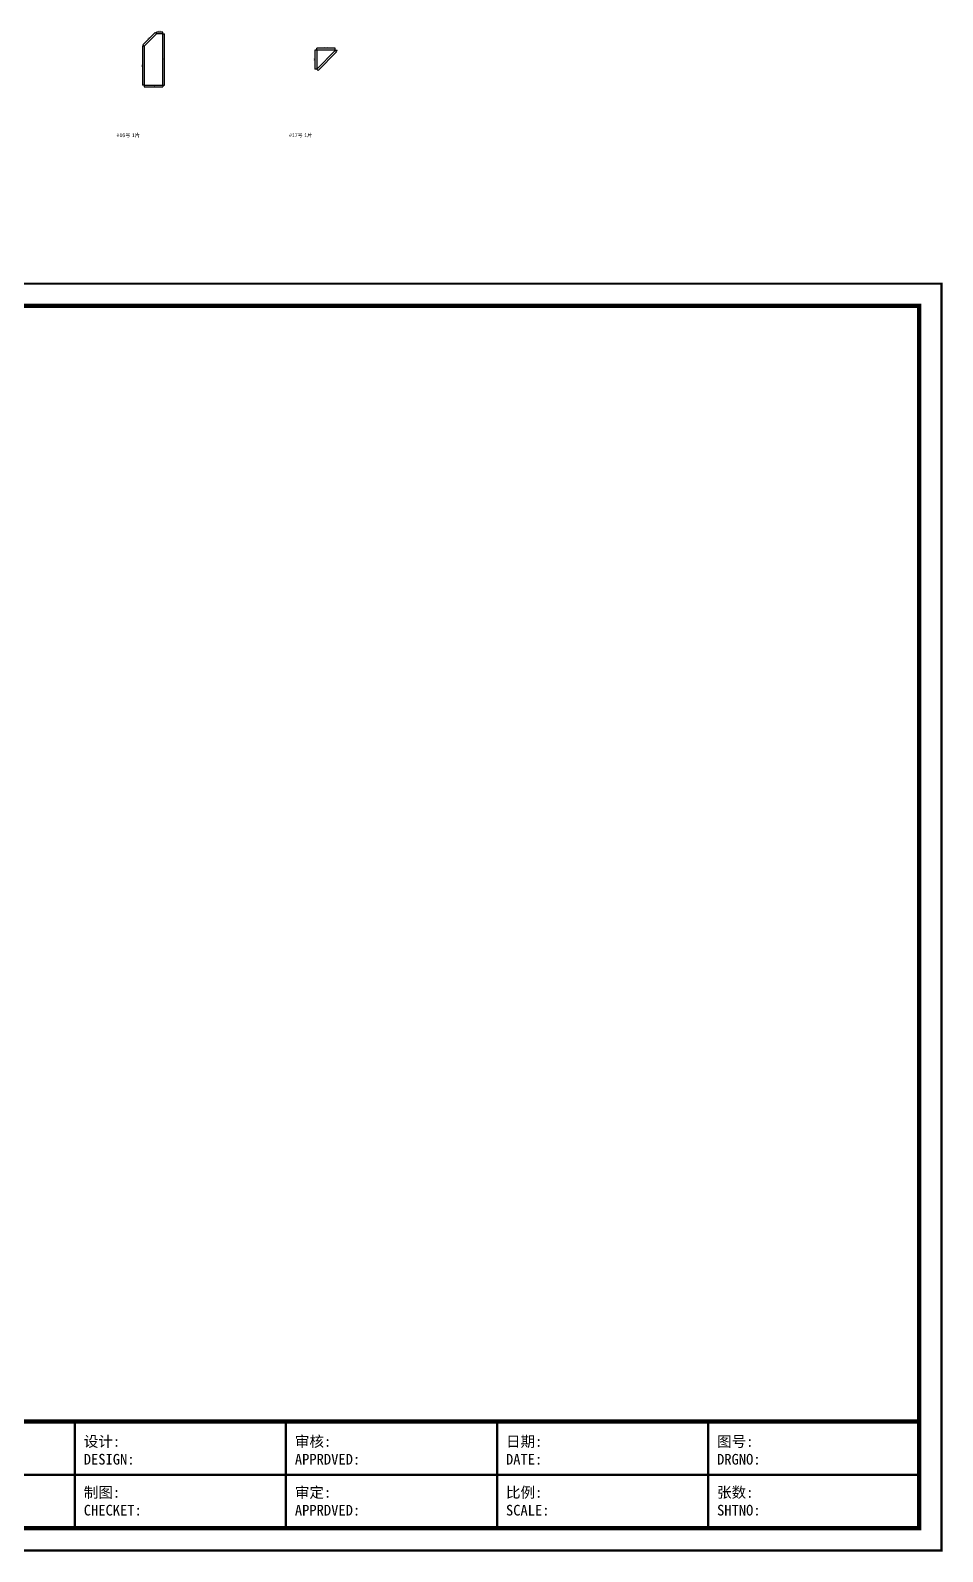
# Model space of a CAD drawing. Header units: inches. Extents: x -9450 to 207408, y -100115 to 6682.
# Drawn here: x 40000 to 47408, y -40115 to -27764 of the extents above; entities that cross this region are included whole.
import ezdxf

# ---------------------------------------------------------------- set-up
doc = ezdxf.new("R2010")
doc.units = ezdxf.units.IN
doc.header["$MEASUREMENT"] = 0
doc.layers.add('tag', color=1, linetype='Continuous')
doc.layers.add('字体及标识', color=7, linetype='Continuous')
doc.layers.add('图纸外框', color=7, linetype='Continuous', lineweight=80)
doc.styles.get("Standard").update_dxf_attribs({"font": 'arial.ttf'})
doc.dimstyles.new('TileDimStyle', dxfattribs={"dimtxt": 10, "dimasz": 0.18, "dimexe": 0.18, "dimexo": 0.0625, "dimgap": 0.09, "dimtad": 1, "dimdec": 0, "dimzin": 0, "dimdsep": 46, "dimtxsty": 'Standard', "dimblk": 'ARCHTICK', "dimcen": 0.09, "dimadec": 0, "dimazin": 0, "dimtfac": 1, "dimtdec": 4, "dimtofl": 0, "dimtmove": 0, "dimatfit": 3, "dimfxl": 1, "dimtolj": 1, "dimtzin": 0, "dimarcsym": 0})

# ---------------------------------------------------------------- blocks, each defined once
blk = doc.blocks.new('_ArchTick')
at = {"color": 0, "linetype": 'ByBlock'}
blk.add_lwpolyline([(-0.5, -0.5, 0.4, 0.4, 0), (0.5, 0.5, 0.4, 0.4, 0)], format="xyseb", dxfattribs=at)
blk = doc.blocks.new('*D124')
at = {"color": 0, "linetype": 'ByBlock', "lineweight": -2}
for p, q in [((75, 208), (90, 208)), ((90, -208), (90, 208)), ((75, -208), (90, -208))]:
    blk.add_line(p, q, dxfattribs=at)
at = {"layer": 'Defpoints'}
for p in [(75, 208), (90, 208), (75, -208)]:
    blk.add_point(p, dxfattribs=at)
at = {"color": 0, "lineweight": -2, "xscale": 0.18, "yscale": 0.18, "zscale": 0.18}
for p, rotation in [((90, 208), 90), ((90, -208), 270)]:
    blk.add_blockref('_ArchTick', p, dxfattribs=dict(at, rotation=rotation))
at = {"color": 0, "insert": (90, 0), "char_height": 10, "attachment_point": 8, "rotation": 90}
blk.add_mtext('416', dxfattribs=at)
blk = doc.blocks.new('*D125')
at = {"color": 0, "linetype": 'ByBlock', "lineweight": -2}
for p, q in [((75, 223), (24, 223)), ((24, 208), (24, 223)), ((75, 208), (75, 223))]:
    blk.add_line(p, q, dxfattribs=at)
at = {"layer": 'Defpoints'}
for p in [(24, 223), (24, 208), (75, 208)]:
    blk.add_point(p, dxfattribs=at)
at = {"color": 0, "lineweight": -2, "xscale": 0.18, "yscale": 0.18, "zscale": 0.18, "rotation": 180}
blk.add_blockref('_ArchTick', (24, 223), dxfattribs=at)
at = {"color": 0, "lineweight": -2, "xscale": 0.18, "yscale": 0.18, "zscale": 0.18}
blk.add_blockref('_ArchTick', (75, 223), dxfattribs=at)
at = {"color": 0, "insert": (49, 223), "char_height": 10, "attachment_point": 8}
blk.add_mtext('51', dxfattribs=at)
blk = doc.blocks.new('*D126')
at = {"color": 0, "linetype": 'ByBlock', "lineweight": -2}
for p, q in [((13, 219), (-86, 120)), ((24, 208), (13, 219)), ((-75, 109), (-86, 120))]:
    blk.add_line(p, q, dxfattribs=at)
at = {"layer": 'Defpoints'}
for p in [(24, 208), (-86, 120), (-75, 109)]:
    blk.add_point(p, dxfattribs=at)
at = {"color": 0, "lineweight": -2, "xscale": 0.18, "yscale": 0.18, "zscale": 0.18}
for p, rotation in [((13, 219), 44.9999999999999), ((-86, 120), 225)]:
    blk.add_blockref('_ArchTick', p, dxfattribs=dict(at, rotation=rotation))
at = {"color": 0, "insert": (-36, 169), "char_height": 10, "attachment_point": 8, "rotation": 45}
blk.add_mtext('140', dxfattribs=at)
blk = doc.blocks.new('*D127')
at = {"color": 0, "linetype": 'ByBlock', "lineweight": -2}
for p, q in [((-90, 109), (-90, -208)), ((-75, 109), (-90, 109)), ((-75, -208), (-90, -208))]:
    blk.add_line(p, q, dxfattribs=at)
at = {"layer": 'Defpoints'}
for p in [(-75, 109), (-90, -208), (-75, -208)]:
    blk.add_point(p, dxfattribs=at)
at = {"color": 0, "lineweight": -2, "xscale": 0.18, "yscale": 0.18, "zscale": 0.18}
for p, rotation in [((-90, 109), 90), ((-90, -208), 270)]:
    blk.add_blockref('_ArchTick', p, dxfattribs=dict(at, rotation=rotation))
at = {"color": 0, "insert": (-90, -49), "char_height": 10, "attachment_point": 8, "rotation": 90}
blk.add_mtext('317', dxfattribs=at)
blk = doc.blocks.new('*D128')
at = {"color": 0, "linetype": 'ByBlock', "lineweight": -2}
for p, q in [((-75, -208), (-75, -223)), ((-75, -223), (75, -223)), ((75, -208), (75, -223))]:
    blk.add_line(p, q, dxfattribs=at)
at = {"layer": 'Defpoints'}
for p in [(-75, -208), (75, -208), (75, -223)]:
    blk.add_point(p, dxfattribs=at)
at = {"color": 0, "lineweight": -2, "xscale": 0.18, "yscale": 0.18, "zscale": 0.18, "rotation": 180}
blk.add_blockref('_ArchTick', (-75, -223), dxfattribs=at)
at = {"color": 0, "lineweight": -2, "xscale": 0.18, "yscale": 0.18, "zscale": 0.18}
blk.add_blockref('_ArchTick', (75, -223), dxfattribs=at)
at = {"color": 0, "insert": (0, -223), "char_height": 10, "attachment_point": 8}
blk.add_mtext('150', dxfattribs=at)
blk = doc.blocks.new('*D130')
at = {"color": 0, "linetype": 'ByBlock', "lineweight": -2}
for p, q in [((75.0625, 77), (90.18, 77)), ((75.0625, 73), (90.18, 73)), ((90, 73), (90, 77))]:
    blk.add_line(p, q, dxfattribs=at)
at = {"layer": 'Defpoints'}
for p in [(75, 77), (75, 73), (90, 77)]:
    blk.add_point(p, dxfattribs=at)
at = {"color": 0, "lineweight": -2, "xscale": 0.18, "yscale": 0.18, "zscale": 0.18}
for p, rotation in [((90, 77), 90), ((90, 73), 270)]:
    blk.add_blockref('_ArchTick', p, dxfattribs=dict(at, rotation=rotation))
at = {"color": 0, "insert": (89.91, 75), "char_height": 10, "attachment_point": 8, "rotation": 90}
blk.add_mtext('4', dxfattribs=at)
blk = doc.blocks.new('*D131')
at = {"color": 0, "linetype": 'ByBlock', "lineweight": -2}
for p, q in [((-75, 77.0625), (-75, 92.18)), ((75, 92), (-75, 92)), ((75, 77.0625), (75, 92.18))]:
    blk.add_line(p, q, dxfattribs=at)
at = {"layer": 'Defpoints'}
for p in [(-75, 92), (-75, 77), (75, 77)]:
    blk.add_point(p, dxfattribs=at)
at = {"color": 0, "lineweight": -2, "xscale": 0.18, "yscale": 0.18, "zscale": 0.18, "rotation": 180}
blk.add_blockref('_ArchTick', (-75, 92), dxfattribs=at)
at = {"color": 0, "lineweight": -2, "xscale": 0.18, "yscale": 0.18, "zscale": 0.18}
blk.add_blockref('_ArchTick', (75, 92), dxfattribs=at)
at = {"color": 0, "insert": (0, 92.09), "char_height": 10, "attachment_point": 8}
blk.add_mtext('150', dxfattribs=at)
blk = doc.blocks.new('*D132')
at = {"color": 0, "linetype": 'ByBlock', "lineweight": -2}
for p, q in [((-75.0625, 77), (-90.18, 77)), ((-90, 77), (-90, -77)), ((-75.0625, -77), (-90.18, -77))]:
    blk.add_line(p, q, dxfattribs=at)
at = {"layer": 'Defpoints'}
for p in [(-75, 77), (-90, -77), (-75, -77)]:
    blk.add_point(p, dxfattribs=at)
at = {"color": 0, "lineweight": -2, "xscale": 0.18, "yscale": 0.18, "zscale": 0.18}
for p, rotation in [((-90, 77), 90), ((-90, -77), 270)]:
    blk.add_blockref('_ArchTick', p, dxfattribs=dict(at, rotation=rotation))
at = {"color": 0, "insert": (-90.09, 0), "char_height": 10, "attachment_point": 8, "rotation": 90}
blk.add_mtext('154', dxfattribs=at)
blk = doc.blocks.new('*D133')
at = {"color": 0, "linetype": 'ByBlock', "lineweight": -2}
for p, q in [((-64, -88), (86, 62)), ((75, 73), (86, 62)), ((-75, -77), (-64, -88))]:
    blk.add_line(p, q, dxfattribs=at)
at = {"layer": 'Defpoints'}
for p in [(75, 73), (86, 62), (-75, -77)]:
    blk.add_point(p, dxfattribs=at)
at = {"color": 0, "lineweight": -2, "xscale": 0.18, "yscale": 0.18, "zscale": 0.18}
for p, rotation in [((86, 62), 45), ((-64, -88), 225)]:
    blk.add_blockref('_ArchTick', p, dxfattribs=dict(at, rotation=rotation))
at = {"color": 0, "insert": (11, -13), "char_height": 10, "attachment_point": 8, "rotation": 45}
blk.add_mtext('212', dxfattribs=at)
blk = doc.blocks.new('图框658')
at = {"color": 0}
for p, q in [((-3849, -8782), (-3849, -9622)), ((-1749, -8782), (-1749, -9622)), ((350, -8782), (350, -9622)), ((2012, -8782), (2012, -9622)), ((3674, -8782), (3674, -9622)), ((5336, -8782), (5336, -9622)), ((-1749, -9202), (6998, -9202))]:
    blk.add_line(p, q, dxfattribs=at)
for points in [[(-7173, 175, 17.5, 17.5, 0), (-7173, -9797, 17.5, 17.5, 0), (7173, -9797, 17.5, 17.5, 0), (7173, 175, 17.5, 17.5, 0)], [(-6998, 0, 35, 35, 0), (-6998, -9622, 35, 35, 0), (6998, -9622, 35, 35, 0), (6998, 0, 35, 35, 0)]]:
    blk.add_lwpolyline(points, format="xyseb", close=True, dxfattribs=at)
blk.add_lwpolyline([(-6998, -8782, 35, 35, 0), (6998, -8782, 35, 35, 0)], format="xyseb", dxfattribs=at)
at = {"color": 0, "char_height": 84, "width": 3278.69, "attachment_point": 1}
for s, insert in [('\\fsimsun|b0|i0|c134|p2;\\H1x;建设单位:\\PPROPRITOR:', (-1680, -8894)), ('\\fsimsun|b0|i0|c134|p2;设计:  \\PDESIGN:', (420, -8897)), ('{\\fSimSun|b0|i0|c134|p2;审核:\\PAPPRDVED:}', (2082, -8897)), ('\\fsimsun|b0|i0|c134|p2;日期: \\PDATE:', (3744, -8897)), ('\\fsimsun|b0|i0|c134|p2;图号:  \\PDRGNO:', (5406, -8897)), ('\\fsimsun|b0|i0|c134|p2;工程名称:\\PPROTECT:', (-1680, -9297)), ('\\fsimsun|b0|i0|c134|p2;制图:  \\PCHECKET:', (420, -9298)), ('{\\fSimSun|b0|i0|c134|p2;审定:\\PAPPRDVED:}', (2082, -9298)), ('{\\fSimSun|b0|i0|c134|p2;比例:\\PSCALE:}', (3744, -9298)), ('{\\fSimSun|b0|i0|c134|p2;张数:\\PSHTNO:}', (5406, -9298))]:
    blk.add_mtext(s, dxfattribs=dict(at, insert=insert))
at = {"layer": '字体及标识', "color": 255, "insert": (-3760, -8860), "char_height": 63, "width": 2000, "attachment_point": 1}
blk.add_mtext('1.本图纸所有权属广东省唯美陶瓷^J  有限公司;^J2.承建商必须实地核实所有尺寸;^J3.本工程所涉及的消防工程由经销商委^J  托当地消防公司承建;^J4.本图纸所标尺寸均为完成饰面后尺寸', dxfattribs=at)
blk = doc.blocks.new('单图框')
at = {"layer": '图纸外框', "color": 7, "xscale": 0.10314960629921, "yscale": 0.10314960629921, "zscale": 0.03937007874016}
blk.add_blockref('图框658', (0, 0), dxfattribs=at)
blk = doc.blocks.new('A_128886_133110_128886#16')
blk.add_lwpolyline([(75, -208.1), (75, 208.1), (23.8, 208.1), (-75, 109.3), (-75, -208.1)], close=True)
at = {"layer": 'tag'}
for base, p1, p2, angle, picture, middle in [((-85.6, 119.9), (23.8, 208.1), (-75, 109.3), 225, '*D126', (-36.2, 169.3)), ((23.8, 223.1), (75, 208.1), (23.8, 208.1), 180, '*D125', (49.4, 223.1)), ((90, 208.1), (75, -208.1), (75, 208.1), 90, '*D124', (90, 0)), ((-90, -208.1), (-75, 109.3), (-75, -208.1), 270, '*D127', (-90, -49.4))]:
    dim = blk.add_linear_dim(base=base, p1=p1, p2=p2, angle=angle, dimstyle='TileDimStyle', override={"dimpost": '<>'}, dxfattribs=at)
    dim.commit()
    dim.dimension.update_dxf_attribs({"geometry": picture, "text_midpoint": middle})
dim = blk.add_linear_dim(base=(75, -223.1), p1=(-75, -208.1), p2=(75, -208.1), dimstyle='TileDimStyle', override={"dimpost": '<>'}, dxfattribs=at)
dim.commit()
dim.dimension.update_dxf_attribs({"geometry": '*D128', "text_midpoint": (0, -223.1)})
blk = doc.blocks.new('A_128886_133110_128886#17')
blk.add_lwpolyline([(75, 73), (75, 77), (-75, 77), (-75, -77)], close=True)
at = {"layer": 'tag'}
for base, p1, p2, angle, picture, middle in [((-90, -77), (-75, 77), (-75, -77), 270, '*D132', (-90, 0)), ((-75, 92), (75, 77), (-75, 77), 180, '*D131', (0, 92)), ((85.6, 62.4), (-75, -77), (75, 73), 45, '*D133', (10.6, -12.6)), ((90, 77), (75, 73), (75, 77), 90, '*D130', (90, 75))]:
    dim = blk.add_linear_dim(base=base, p1=p1, p2=p2, angle=angle, dimstyle='TileDimStyle', override={"dimpost": '<>'}, dxfattribs=at)
    dim.commit()
    dim.dimension.update_dxf_attribs({"geometry": picture, "text_midpoint": middle})

msp = doc.modelspace()

# ---------------------------------------------------------------- block references
for name, p in [('A_128886_133110_128886#16', (41000, -28000)), ('A_128886_133110_128886#17', (42400, -28000))]:
    msp.add_blockref(name, p)
at = {"xscale": 10, "yscale": 10, "zscale": 10}
msp.add_blockref('单图框', (40000, -30000), dxfattribs=at)

# ---------------------------------------------------------------- texts
at = {"char_height": 30, "attachment_point": 1}
for s, insert in [('#16号 1片', (40700, -28600)), ('#17号 1片', (42100, -28600))]:
    msp.add_mtext(s, dxfattribs=dict(at, insert=insert))

doc.saveas('drawing.dxf')
